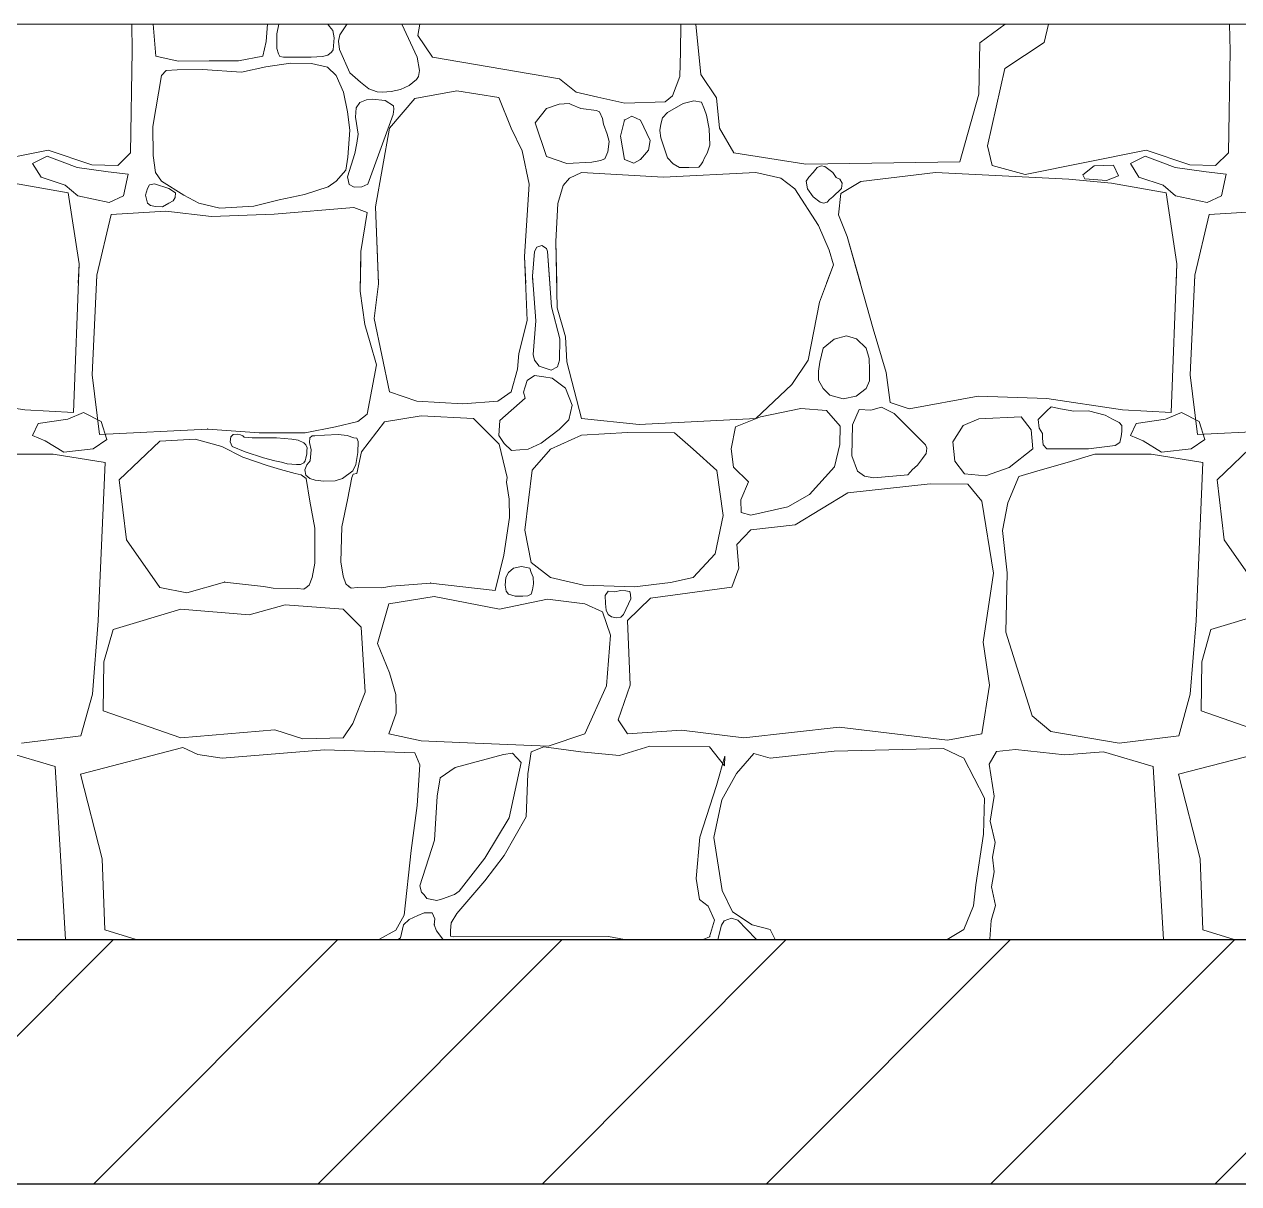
# Model space of a CAD drawing. Header units: feet. Extents: x -10410 to 374725, y -46422 to 88923.
# Drawn here: x 359954 to 360949, y -1250 to -300 of the extents above; entities that cross this region are included whole.
import ezdxf

# ---------------------------------------------------------------- set-up
doc = ezdxf.new("R2010")
doc.units = ezdxf.units.FT
doc.header["$MEASUREMENT"] = 0
for name, color, linetype, lineweight, true_color in [('2D - Общий_Ном._пера__118', 7, 'Continuous', 5, 0x573938), ('Конструктив - Стены Несущие_Ном._пера__161', 7, 'Continuous', 15, 0x6a6a6a), ('Местность - Рельеф_Ном._пера__93', 7, 'Continuous', 25, 0xa2a233)]:
    doc.layers.add(name, color=color, linetype=linetype, lineweight=lineweight, true_color=true_color)
doc.layers.add('Конструктив - Перекрытия_Ном._пера__1', color=7, linetype='Continuous', lineweight=20)

# ---------------------------------------------------------------- blocks, each defined once
blk = doc.blocks.new('*X208')
at = {"layer": 'Конструктив - Стены Несущие_Ном._пера__161', "linetype": 'Continuous'}
for p, q in [((360042.37, -321.73), (360041.92, -300)), ((360059.38, -300), (360061.66, -326.23)), ((360152.23, -314.17), (360153.27, -300)), ((360160.96, -307.78), (360160.82, -319.93)), ((360162.41, -300), (360160.96, -307.78)), ((360204.13, -301.87), (360202.79, -300)), ((360206.87, -305.04), (360204.13, -301.87)), ((360207.78, -311.03), (360206.87, -305.04)), ((360212.58, -308.52), (360211.38, -313.95)), ((360217.91, -300.43), (360212.58, -308.52)), ((360219.1, -300), (360217.91, -300.43)), ((360275.99, -327.06), (360263.22, -300)), ((360278.21, -300), (360276.36, -309.1)), ((360491.77, -322.6), (360491.99, -300)), ((360504.23, -300), (360508.44, -341.05)), ((360737.29, -315.3), (360758, -300)), ((360793.53, -300), (360789.8, -314.8)), ((360942.37, -321.73), (360941.92, -300)), ((360149.4, -326.23), (360152.23, -314.17)), ((360207, -320.84), (360207.78, -311.03)), ((360211.38, -313.95), (360212.34, -320.62)), ((360276.36, -309.1), (360288.5, -326.94)), ((360736.3, -357.15), (360737.29, -315.3)), ((360789.8, -314.8), (360757.6, -336.35)), ((360040.88, -405.2), (360042.37, -321.73)), ((360061.66, -326.23), (360079.9, -330.32)), ((360129.49, -329.9), (360149.4, -326.23)), ((360160.82, -319.93), (360162.34, -324.14)), ((360162.34, -324.14), (360163.34, -326.52)), ((360163.34, -326.52), (360166.28, -327.06)), ((360166.28, -327.06), (360188.91, -327.06)), ((360188.91, -327.06), (360198.23, -326.26)), ((360198.23, -326.26), (360202.57, -325.18)), ((360202.57, -325.18), (360205.78, -322.83)), ((360205.78, -322.83), (360207, -320.84)), ((360212.34, -320.62), (360220.63, -339.82)), ((360277.75, -337.96), (360275.99, -327.06)), ((360288.5, -326.94), (360392.51, -344.64)), ((360491.3, -342.75), (360491.77, -322.6)), ((360940.88, -405.2), (360942.37, -321.73)), ((360070.15, -337.76), (360066.38, -341.95)), ((360079.17, -337.44), (360070.15, -337.76)), ((360100.03, -337.13), (360079.17, -337.44)), ((360079.9, -330.32), (360105.38, -330)), ((360131.79, -339.12), (360100.03, -337.13)), ((360105.38, -330), (360129.49, -329.9)), ((360151.81, -334.72), (360131.79, -339.12)), ((360172.15, -331.89), (360151.81, -334.72)), ((360189.24, -332.2), (360172.15, -331.89)), ((360202.45, -335.14), (360189.24, -332.2)), ((360209.58, -341.95), (360202.45, -335.14)), ((360277.11, -342.65), (360277.75, -337.96)), ((360757.6, -336.35), (360743.48, -399.51)), ((360066.38, -341.95), (360059.15, -383.78)), ((360215.45, -355.58), (360209.58, -341.95)), ((360220.63, -339.82), (360229.45, -347.44)), ((360229.45, -347.44), (360236.38, -352.84)), ((360269.37, -350.17), (360275.37, -345.26)), ((360275.37, -345.26), (360277.11, -342.65)), ((360392.51, -344.64), (360406.26, -355.56)), ((360485.27, -358.48), (360491.3, -342.75)), ((360508.44, -341.05), (360521.32, -360.13)), ((360218.8, -371.62), (360215.45, -355.58)), ((360236.38, -352.84), (360243.19, -355.36)), ((360243.19, -355.36), (360247.38, -355.67)), ((360247.38, -355.67), (360254.63, -355.11)), ((360254.63, -355.11), (360262.23, -353.3)), ((360262.23, -353.3), (360269.37, -350.17)), ((360308.56, -354.43), (360273.88, -360.87)), ((360342.74, -359.88), (360308.56, -354.43)), ((360406.26, -355.56), (360424.06, -359.7)), ((360720.7, -412.63), (360736.3, -357.15)), ((360225.92, -368.32), (360225.24, -375.98)), ((360229, -364), (360225.92, -368.32)), ((360234.31, -361.86), (360229, -364)), ((360239.05, -361.23), (360234.31, -361.86)), ((360249.63, -362.38), (360239.05, -361.23)), ((360256.4, -366.86), (360249.63, -362.38)), ((360273.88, -360.87), (360253.33, -385.14)), ((360256.66, -369.67), (360256.4, -366.86)), ((360352.89, -385.14), (360342.74, -359.88)), ((360392.45, -365.42), (360381.87, -369.04)), ((360400.45, -364.83), (360392.45, -365.42)), ((360402.17, -365.61), (360400.45, -364.83)), ((360410.11, -369.04), (360402.17, -365.61)), ((360424.06, -359.7), (360446.09, -364.69)), ((360446.09, -364.69), (360479.21, -363.59)), ((360479.21, -363.59), (360485.27, -358.48)), ((360493.94, -364.8), (360481.19, -372.26)), ((360502.65, -362.83), (360493.94, -364.8)), ((360508.88, -363.7), (360502.65, -362.83)), ((360511.41, -369.78), (360508.88, -363.7)), ((360521.32, -360.13), (360523.79, -385.14)), ((360220.69, -386.82), (360218.8, -371.62)), ((360225.24, -375.98), (360227.53, -390)), ((360235.49, -430.96), (360256.26, -373.92)), ((360256.26, -373.92), (360256.66, -369.67)), ((360381.87, -369.04), (360372.71, -380.68)), ((360423.04, -370.54), (360410.11, -369.04)), ((360425.46, -371.77), (360423.04, -370.54)), ((360427.83, -377.24), (360425.46, -371.77)), ((360428.68, -381.92), (360427.83, -377.24)), ((360451.86, -375.21), (360445.77, -378.45)), ((360458.9, -378.45), (360451.86, -375.21)), ((360477.14, -376.53), (360475.56, -381.89)), ((360481.19, -372.26), (360477.14, -376.53)), ((360513.19, -374.42), (360511.41, -369.78)), ((360515.29, -385.72), (360513.19, -374.42)), ((360059.15, -383.78), (360059.46, -407.58)), ((360219.11, -408.94), (360220.69, -386.82)), ((360253.33, -385.14), (360241.69, -449.54)), ((360362.06, -403.72), (360352.89, -385.14)), ((360372.71, -380.68), (360381.87, -408.42)), ((360431.8, -390.03), (360428.68, -381.92)), ((360445.77, -378.45), (360442.55, -391.58)), ((360466.83, -395.3), (360458.9, -378.45)), ((360475.56, -381.89), (360474.79, -387.15)), ((360474.79, -387.15), (360475.74, -393.07)), ((360515.87, -399.03), (360515.29, -385.72)), ((360523.79, -385.14), (360535.43, -405.45)), ((360226.39, -397.45), (360224.82, -406)), ((360227.53, -390), (360226.39, -397.45)), ((360433.39, -396.04), (360431.8, -390.03)), ((360432.09, -404.44), (360433.39, -396.04)), ((360442.55, -391.58), (360445.77, -410.65)), ((360465.59, -403.22), (360466.83, -395.3)), ((360475.74, -393.07), (360481.19, -409.41)), ((359874.44, -423.04), (359973.51, -403.22)), ((359972.61, -407.96), (359960.54, -414.14)), ((359997.34, -417.38), (359972.61, -407.96)), ((359973.51, -403.22), (360009.18, -415.11)), ((360030.48, -415.61), (360040.88, -405.2)), ((360059.46, -407.58), (360061.45, -421.52)), ((360224.82, -406), (360218.69, -424.85)), ((360367.75, -430.96), (360362.06, -403.72)), ((360430.66, -408.42), (360432.09, -404.44)), ((360458.9, -410.65), (360465.59, -403.22)), ((360511.41, -409.41), (360513.62, -405.58)), ((360513.62, -405.58), (360515.87, -399.03)), ((360535.43, -405.45), (360594.63, -414.61)), ((360743.48, -399.51), (360747.2, -415.61)), ((360774.44, -423.04), (360873.51, -403.22)), ((360872.61, -407.96), (360860.54, -414.14)), ((360897.34, -417.38), (360872.61, -407.96)), ((360873.51, -403.22), (360909.18, -415.11)), ((360930.48, -415.61), (360940.88, -405.2)), ((359960.54, -414.14), (359967.6, -425.33)), ((360022.65, -420.91), (359997.34, -417.38)), ((360009.18, -415.11), (360030.48, -415.61)), ((360217.54, -419.42), (360219.11, -408.94)), ((360381.87, -408.42), (360398.71, -414.12)), ((360398.71, -414.12), (360419.02, -412.88)), ((360419.02, -412.88), (360426.15, -411.62)), ((360426.15, -411.62), (360429.65, -410.28)), ((360429.65, -410.28), (360430.66, -408.42)), ((360445.77, -410.65), (360453.62, -413.92)), ((360453.62, -413.92), (360458.9, -410.65)), ((360481.19, -409.41), (360485.8, -414.39)), ((360485.8, -414.39), (360491.07, -417.22)), ((360491.07, -417.22), (360498.49, -417.31)), ((360498.49, -417.31), (360506.72, -417.12)), ((360506.72, -417.12), (360508.4, -415.11)), ((360508.4, -415.11), (360510.17, -412.72)), ((360510.17, -412.72), (360511.41, -409.41)), ((360594.63, -414.61), (360720.7, -412.63)), ((360603.9, -417.31), (360600.57, -421.55)), ((360607.05, -415.96), (360603.9, -417.31)), ((360610.23, -416.6), (360607.05, -415.96)), ((360616.67, -421.55), (360610.23, -416.6)), ((360747.2, -415.61), (360774.44, -423.04)), ((360821.68, -423.26), (360830.81, -415.91)), ((360830.81, -415.91), (360846.7, -415.32)), ((360846.7, -415.32), (360850.83, -424.15)), ((360860.54, -414.14), (360867.6, -425.33)), ((360922.65, -420.91), (360897.34, -417.38)), ((360909.18, -415.11), (360930.48, -415.61)), ((359967.6, -425.33), (359987.33, -431.8)), ((360039.14, -422.68), (360022.65, -420.91)), ((360035.31, -440.63), (360039.14, -422.68)), ((360061.45, -421.52), (360066.38, -428.44)), ((360209.58, -428.44), (360217.54, -419.42)), ((360218.69, -424.85), (360220.08, -431.22)), ((360400.7, -426.01), (360395.49, -431.95)), ((360410.6, -421.55), (360400.7, -426.01)), ((360477.97, -425.26), (360410.6, -421.55)), ((360553.41, -421.55), (360477.97, -425.26)), ((360574.07, -426.01), (360553.41, -421.55)), ((360585.46, -434.92), (360574.07, -426.01)), ((360596.97, -425.22), (360594.88, -428.48)), ((360600.57, -421.55), (360596.97, -425.22)), ((360619.43, -425.46), (360616.67, -421.55)), ((360622.37, -427), (360619.43, -425.46)), ((360624.27, -430.18), (360622.37, -427)), ((360700.88, -421.55), (360639.71, -428.73)), ((360810.11, -427), (360700.88, -421.55)), ((360845.03, -430.22), (360810.11, -427)), ((360823.15, -426.5), (360821.68, -423.26)), ((360841.11, -427.97), (360823.15, -426.5)), ((360850.83, -424.15), (360841.11, -427.97)), ((360867.6, -425.33), (360887.33, -431.8)), ((360939.14, -422.68), (360922.65, -420.91)), ((360935.31, -440.63), (360939.14, -422.68)), ((359989.81, -438.1), (359945.03, -430.22)), ((359987.33, -431.8), (359997.63, -440.63)), ((360054.87, -434.55), (360053.23, -440.07)), ((360056.56, -431.52), (360054.87, -434.55)), ((360060.63, -430.85), (360056.56, -431.52)), ((360072.28, -434.55), (360060.63, -430.85)), ((360066.38, -428.44), (360084.72, -439.97)), ((360077.92, -438.19), (360072.28, -434.55)), ((360183.47, -439.44), (360202.97, -433.15)), ((360202.97, -433.15), (360209.58, -428.44)), ((360220.08, -431.22), (360224.35, -433.51)), ((360224.35, -433.51), (360230.5, -433.2)), ((360230.5, -433.2), (360235.49, -430.96)), ((360364.04, -490.16), (360367.75, -430.96)), ((360395.49, -431.95), (360391.28, -446.81)), ((360605.03, -464.89), (360585.46, -434.92)), ((360594.88, -428.48), (360595.99, -434.72)), ((360595.99, -434.72), (360600.57, -441.36)), ((360616.67, -441.36), (360623.73, -434.48)), ((360639.71, -428.73), (360623.11, -438.64)), ((360623.73, -434.48), (360624.27, -430.18)), ((360889.81, -438.1), (360845.03, -430.22)), ((360887.33, -431.8), (360897.63, -440.63)), ((359998.77, -496.36), (359989.81, -438.1)), ((359997.63, -440.63), (360023.54, -445.93)), ((360023.54, -445.93), (360035.31, -440.63)), ((360053.23, -440.07), (360054.87, -446.68)), ((360054.87, -446.68), (360057.29, -448.44)), ((360067.24, -449.66), (360072.28, -446.68)), ((360072.28, -446.68), (360075.98, -444.56)), ((360075.98, -444.56), (360077.62, -441.83)), ((360077.62, -441.83), (360077.92, -438.19)), ((360084.72, -439.97), (360096.99, -446.68)), ((360096.99, -446.68), (360114.08, -450.66)), ((360141.96, -449.09), (360162.93, -443.95)), ((360162.93, -443.95), (360183.47, -439.44)), ((360391.28, -446.81), (360389.55, -478.02)), ((360600.57, -441.36), (360606.15, -445.77)), ((360606.15, -445.77), (360609, -446.61)), ((360609, -446.61), (360611.94, -445.73)), ((360611.94, -445.73), (360613.98, -443.62)), ((360613.98, -443.62), (360616.67, -441.36)), ((360623.11, -438.64), (360621.38, -456.22)), ((360898.77, -496.36), (360889.81, -438.1)), ((360897.63, -440.63), (360923.54, -445.93)), ((360923.54, -445.93), (360935.31, -440.63)), ((360025.08, -455.95), (360013.43, -505.69)), ((360069.88, -453.21), (360025.08, -455.95)), ((360057.29, -448.44), (360061.3, -449.35)), ((360061.3, -449.35), (360067.24, -449.66)), ((360107.23, -457.38), (360069.88, -453.21)), ((360158.75, -455.71), (360107.23, -457.38)), ((360114.08, -450.66), (360141.96, -449.09)), ((360223.95, -450.04), (360158.75, -455.71)), ((360234.87, -454.13), (360223.95, -450.04)), ((360229.79, -486.22), (360234.87, -454.13)), ((360241.69, -449.54), (360244.16, -512.7)), ((360621.38, -456.22), (360628.41, -473.8)), ((360925.08, -455.95), (360913.43, -505.69)), ((360969.88, -453.21), (360925.08, -455.95)), ((360613.7, -485.2), (360605.03, -464.89)), ((360628.41, -473.8), (360649.86, -549.6)), ((360229.29, -518.74), (360229.79, -486.22)), ((360372.24, -486.22), (360370.39, -506.36)), ((360374.1, -482.7), (360372.24, -486.22)), ((360378.04, -481.27), (360374.1, -482.7)), ((360381.82, -483.79), (360378.04, -481.27)), ((360382.86, -486.22), (360381.82, -483.79)), ((360386.04, -531.62), (360382.86, -486.22)), ((360389.55, -478.02), (360390.79, -532.26)), ((360617.17, -497.09), (360613.7, -485.2)), ((359994.08, -617.96), (359998.77, -496.36)), ((360366.02, -542.66), (360364.04, -490.16)), ((360605.77, -527.56), (360617.17, -497.09)), ((360894.08, -617.96), (360898.77, -496.36)), ((360013.43, -505.69), (360009.54, -587.1)), ((360370.39, -506.36), (360373.13, -542.87)), ((360913.43, -505.69), (360909.54, -587.1)), ((360244.16, -512.7), (360240.7, -541.18)), ((360233.12, -545.92), (360229.29, -518.74)), ((360596.36, -575.11), (360605.77, -527.56)), ((360392.84, -557.67), (360386.04, -531.62)), ((360390.79, -532.26), (360397.48, -556.04)), ((360237.29, -561.09), (360233.12, -545.92)), ((360240.7, -541.18), (360253.33, -601.12)), ((360359.33, -569.66), (360366.02, -542.66)), ((360373.13, -542.87), (360370.96, -570.47)), ((360397.48, -556.04), (360398.71, -576.6)), ((360627.86, -555.18), (360617.64, -558.1)), ((360636.11, -557.67), (360627.86, -555.18)), ((360649.86, -549.6), (360660.26, -585.27)), ((360242.63, -579.1), (360237.29, -561.09)), ((360392.67, -575.11), (360392.84, -557.67)), ((360608.87, -565.26), (360606.08, -576.96)), ((360617.64, -558.1), (360608.87, -565.26)), ((360644.09, -565.26), (360636.11, -557.67)), ((360646.41, -573.86), (360644.09, -565.26)), ((360358.09, -582.54), (360359.33, -569.66)), ((360370.96, -570.47), (360372.24, -575.11)), ((360372.24, -575.11), (360375.93, -580.25)), ((360390.96, -580.7), (360392.67, -575.11)), ((360398.71, -576.6), (360410.6, -622.91)), ((360582.99, -595.17), (360596.36, -575.11)), ((360606.08, -576.96), (360604.9, -584.2)), ((360646.67, -583.24), (360646.41, -573.86)), ((360009.54, -587.1), (360015.51, -636.12)), ((360234.87, -619.45), (360242.63, -579.1)), ((360352.89, -601.12), (360358.09, -582.54)), ((360375.93, -580.25), (360385.87, -583.33)), ((360385.87, -583.33), (360390.96, -580.7)), ((360604.9, -584.2), (360604.81, -591.67)), ((360646.71, -592.24), (360646.67, -583.24)), ((360660.26, -585.27), (360663.73, -609.79)), ((360909.54, -587.1), (360915.51, -636.12)), ((360364.36, -597.18), (360362.98, -601.4)), ((360366.19, -591.77), (360364.36, -597.18)), ((360372.24, -587.83), (360366.19, -591.77)), ((360379.64, -588.73), (360372.24, -587.83)), ((360386.64, -589.85), (360379.64, -588.73)), ((360397.65, -598.15), (360386.64, -589.85)), ((360553.41, -622.91), (360582.99, -595.17)), ((360604.81, -591.67), (360608.87, -598.39)), ((360644.09, -598.39), (360646.71, -592.24)), ((359892.03, -606.57), (359954.2, -615.98)), ((360253.33, -601.12), (360275.62, -608.79)), ((360342, -608.79), (360352.89, -601.12)), ((360364.36, -606.35), (360343.61, -624.77)), ((360362.98, -601.4), (360364.36, -606.35)), ((360403.05, -612.14), (360397.65, -598.15)), ((360608.87, -598.39), (360614.11, -604.02)), ((360614.11, -604.02), (360625.24, -606.77)), ((360625.24, -606.77), (360635.89, -604.72)), ((360635.89, -604.72), (360644.09, -598.39)), ((360679.33, -614.99), (360735.81, -604.58)), ((360735.81, -604.58), (360792.03, -606.57)), ((360792.03, -606.57), (360854.2, -615.98)), ((359954.2, -615.98), (359994.08, -617.96)), ((360275.62, -608.79), (360313.26, -611.02)), ((360313.26, -611.02), (360342, -608.79)), ((360400.2, -624.22), (360403.05, -612.14)), ((360590.42, -614.74), (360557.48, -621.67)), ((360611.47, -616.47), (360590.42, -614.74)), ((360622.62, -629.35), (360611.47, -616.47)), ((360638.24, -615.72), (360632.66, -628.11)), ((360647.93, -616.07), (360638.24, -615.72)), ((360656.58, -613.84), (360647.93, -616.07)), ((360666.95, -618.95), (360656.58, -613.84)), ((360663.73, -609.79), (360679.33, -614.99)), ((360792.03, -616.72), (360785.1, -623.87)), ((360795.57, -613.35), (360792.03, -616.72)), ((360803.4, -615.17), (360795.57, -613.35)), ((360814.09, -616.93), (360803.4, -615.17)), ((360826.21, -616.72), (360814.09, -616.93)), ((360839.93, -620.35), (360826.21, -616.72)), ((360854.2, -615.98), (360894.08, -617.96)), ((359965.26, -627.23), (359989.45, -623.62)), ((359989.45, -623.62), (360002.45, -618.2)), ((360002.45, -618.2), (360016.89, -625.42)), ((360016.89, -625.42), (360021.59, -640.23)), ((360209.11, -629.79), (360227.29, -625.46)), ((360227.29, -625.46), (360234.87, -619.45)), ((360230.2, -650.34), (360249.12, -625.64)), ((360249.12, -625.64), (360279.09, -620.93)), ((360279.09, -620.93), (360322.18, -622.91)), ((360322.18, -622.91), (360343.16, -643.95)), ((360343.61, -624.77), (360343, -636.97)), ((360392.23, -632.02), (360400.2, -624.22)), ((360410.6, -622.91), (360457.91, -627.87)), ((360457.91, -627.87), (360553.41, -622.91)), ((360557.48, -621.67), (360536.92, -629.85)), ((360692.71, -644.71), (360666.95, -618.95)), ((360736.3, -623.16), (360723.42, -628.61)), ((360770.98, -621.67), (360736.3, -623.16)), ((360779.15, -632.32), (360770.98, -621.67)), ((360785.1, -623.87), (360785.71, -630.98)), ((360845.82, -623.6), (360839.93, -620.35)), ((360851.39, -626.35), (360845.82, -623.6)), ((360853.48, -628.67), (360851.39, -626.35)), ((360865.26, -627.23), (360889.45, -623.62)), ((360889.45, -623.62), (360902.45, -618.2)), ((360902.45, -618.2), (360916.89, -625.42)), ((360916.89, -625.42), (360921.59, -640.23)), ((359960.56, -636.98), (359965.26, -627.23)), ((359971.04, -641.31), (359960.56, -636.98)), ((360015.51, -636.12), (360104.23, -631.63)), ((360104.23, -631.63), (360146.38, -634.79)), ((360124.98, -636.14), (360123.24, -638.16)), ((360128.59, -635.8), (360124.98, -636.14)), ((360131.17, -636.31), (360128.59, -635.8)), ((360133.12, -637.22), (360131.17, -636.31)), ((360146.38, -634.79), (360184.1, -634.79)), ((360184.1, -634.79), (360209.11, -629.79)), ((360189.83, -637.07), (360187.99, -638.86)), ((360192.06, -637.28), (360189.83, -637.07)), ((360200.03, -636.73), (360192.06, -637.28)), ((360211.19, -636.2), (360200.03, -636.73)), ((360218.5, -636.91), (360211.19, -636.2)), ((360223.97, -638.86), (360218.5, -636.91)), ((360343, -636.97), (360347.31, -643.57)), ((360377.56, -643.29), (360392.23, -632.02)), ((360410.6, -636.53), (360385.34, -648.18)), ((360448.25, -634.55), (360410.6, -636.53)), ((360486.89, -634.8), (360448.25, -634.55)), ((360502.24, -648.18), (360486.89, -634.8)), ((360536.92, -629.85), (360533.19, -647.78)), ((360622.37, -644.21), (360622.62, -629.35)), ((360632.66, -628.11), (360632.28, -653.62)), ((360723.42, -628.61), (360715.11, -642.01)), ((360780.52, -647.91), (360779.15, -632.32)), ((360785.71, -630.98), (360788.58, -635.17)), ((360788.58, -635.17), (360788.46, -639.52)), ((360853.04, -637.76), (360853.54, -633.79)), ((360853.54, -633.79), (360853.48, -628.67)), ((360860.56, -636.98), (360865.26, -627.23)), ((360871.04, -641.31), (360860.56, -636.98)), ((360915.51, -636.12), (361004.23, -631.63)), ((359986.2, -650.7), (359971.04, -641.31)), ((360021.59, -640.23), (360010.39, -647.81)), ((360064.91, -641.6), (360031.63, -673.3)), ((360094.07, -640), (360064.91, -641.6)), ((360115.86, -645.89), (360094.07, -640)), ((360133, -654.71), (360115.86, -645.89)), ((360123.24, -638.16), (360122.59, -642.1)), ((360122.59, -642.1), (360124.28, -645.89)), ((360124.28, -645.89), (360135.04, -650.38)), ((360134.18, -638.39), (360133.12, -637.22)), ((360140.64, -638.93), (360134.18, -638.39)), ((360160.53, -638.86), (360140.64, -638.93)), ((360173.3, -640.03), (360160.53, -638.86)), ((360178.35, -640.85), (360173.3, -640.03)), ((360182.91, -643.02), (360178.35, -640.85)), ((360184.75, -644.69), (360182.91, -643.02)), ((360185.87, -646.91), (360184.75, -644.69)), ((360185.61, -649.45), (360185.87, -646.91)), ((360187.99, -638.86), (360187.75, -642.62)), ((360187.75, -642.62), (360188.91, -648.69)), ((360226.39, -639.17), (360223.97, -638.86)), ((360227.6, -641.85), (360226.39, -639.17)), ((360227.2, -650.85), (360227.6, -641.85)), ((360343.16, -643.95), (360349.57, -671.33)), ((360347.31, -643.57), (360353.27, -649.25)), ((360367.01, -648.18), (360377.56, -643.29)), ((360618.06, -662.62), (360622.37, -644.21)), ((360693.68, -647.32), (360692.71, -644.71)), ((360715.11, -642.01), (360716.73, -658.08)), ((360788.46, -639.52), (360789.02, -644.59)), ((360789.02, -644.59), (360792.03, -647.93)), ((360826.21, -647.93), (360847.97, -645.25)), ((360847.97, -645.25), (360851.88, -642.61)), ((360851.88, -642.61), (360853.04, -637.76)), ((360886.2, -650.7), (360871.04, -641.31)), ((360921.59, -640.23), (360910.39, -647.81)), ((360964.91, -641.6), (360931.63, -673.3)), ((359954.44, -652.14), (359931.41, -652.14)), ((359977.48, -652.14), (359954.44, -652.14)), ((360020.07, -659.17), (359977.48, -652.14)), ((360010.39, -647.81), (359986.2, -650.7)), ((360153, -661.54), (360133, -654.71)), ((360135.04, -650.38), (360150.07, -655.23)), ((360150.07, -655.23), (360159.14, -657.67)), ((360184.18, -657.71), (360184.69, -655.44)), ((360184.69, -655.44), (360185.36, -652.07)), ((360185.36, -652.07), (360185.61, -649.45)), ((360188.91, -648.69), (360188.28, -657.66)), ((360225.63, -660.79), (360227.2, -650.85)), ((360226.43, -668.2), (360230.2, -650.34)), ((360353.27, -649.25), (360367.01, -648.18)), ((360385.34, -648.18), (360370.23, -665.27)), ((360521.56, -665.51), (360502.24, -648.18)), ((360533.19, -647.78), (360535.19, -662.79)), ((360632.28, -653.62), (360636.8, -666.13)), ((360686.04, -661.29), (360690.18, -655.74)), ((360690.18, -655.74), (360693.07, -651.55)), ((360693.07, -651.55), (360693.68, -647.32)), ((360761.32, -663.28), (360780.52, -647.91)), ((360792.03, -647.93), (360826.21, -647.93)), ((360831.41, -652.14), (360808.62, -659.07)), ((360854.44, -652.14), (360831.41, -652.14)), ((360877.48, -652.14), (360854.44, -652.14)), ((360920.07, -659.17), (360877.48, -652.14)), ((360910.39, -647.81), (360886.2, -650.7)), ((360014.39, -788.81), (360020.07, -659.17)), ((360163.98, -664.9), (360153, -661.54)), ((360159.14, -657.67), (360164.84, -658.65)), ((360175.86, -668.05), (360163.98, -664.9)), ((360164.84, -658.65), (360169.42, -660.16)), ((360169.42, -660.16), (360176.91, -660.83)), ((360176.91, -660.83), (360180.34, -660.56)), ((360180.34, -660.56), (360182.91, -659.29)), ((360182.91, -659.29), (360184.18, -657.71)), ((360185.38, -661.08), (360183.81, -665.05)), ((360183.81, -665.05), (360184.62, -669.31)), ((360188.28, -657.66), (360185.38, -661.08)), ((360214.79, -672.28), (360223.18, -665.76)), ((360223.18, -665.76), (360225.63, -660.79)), ((360370.23, -665.27), (360364.29, -714.55)), ((360526.76, -702.42), (360521.56, -665.51)), ((360535.19, -662.79), (360547.57, -674.92)), ((360597.6, -685.33), (360618.06, -662.62)), ((360636.8, -666.13), (360642.52, -670.32)), ((360678.14, -669.05), (360681.91, -664.84)), ((360681.81, -665.02), (360686.04, -661.29)), ((360716.73, -658.08), (360724.66, -668.24)), ((360741.75, -669.97), (360761.32, -663.28)), ((360784.6, -666.01), (360769.22, -670.63)), ((360808.62, -659.07), (360784.6, -666.01)), ((360914.39, -788.81), (360920.07, -659.17)), ((360031.63, -673.3), (360037.52, -722.36)), ((360180.93, -669.04), (360175.86, -668.05)), ((360184.91, -672.28), (360180.93, -669.04)), ((360184.62, -669.31), (360187.99, -672.28)), ((360187.99, -690.7), (360184.91, -672.28)), ((360187.99, -672.28), (360192.43, -673.57)), ((360192.43, -673.57), (360199.45, -674.28)), ((360199.45, -674.28), (360208.69, -674.15)), ((360208.69, -674.15), (360214.79, -672.28)), ((360218.78, -689.66), (360222.36, -671.33)), ((360222.36, -671.33), (360223.44, -668.49)), ((360223.44, -668.49), (360226.43, -668.2)), ((360349.57, -671.33), (360349.06, -675.1)), ((360349.06, -675.1), (360351.47, -689.21)), ((360547.57, -674.92), (360541.38, -689.54)), ((360696.42, -676.41), (360629.06, -683.84)), ((360642.52, -670.32), (360650.36, -671.71)), ((360650.36, -671.71), (360678.14, -669.05)), ((360727.38, -676.91), (360696.42, -676.41)), ((360724.66, -668.24), (360741.75, -669.97)), ((360738.78, -690.7), (360727.38, -676.91)), ((360769.22, -670.63), (360760.15, -692.15)), ((360931.63, -673.3), (360937.52, -722.36)), ((360579.77, -695.48), (360597.6, -685.33)), ((360629.06, -683.84), (360585.71, -710.1)), ((360191.98, -712.8), (360187.99, -690.7)), ((360214.18, -711.64), (360218.78, -689.66)), ((360351.47, -689.21), (360351.65, -704.04)), ((360541.38, -689.54), (360541.62, -699.94)), ((360549.55, -702.17), (360579.77, -695.48)), ((360748.44, -749.72), (360738.78, -690.7)), ((360760.15, -692.15), (360755.62, -714.74)), ((360351.65, -704.04), (360347.07, -734.95)), ((360520.08, -733.87), (360526.76, -702.42)), ((360541.62, -699.94), (360549.55, -702.17)), ((360191.98, -741.65), (360191.98, -712.8)), ((360213.4, -740.49), (360214.18, -711.64)), ((360364.29, -714.55), (360369.49, -741.06)), ((360549.55, -714.31), (360537.91, -726.19)), ((360585.71, -710.1), (360549.55, -714.31)), ((360755.62, -714.74), (360759.53, -749.56)), ((360037.52, -722.36), (360064.91, -761.6)), ((360537.91, -726.19), (360539.64, -745.51)), ((360937.52, -722.36), (360964.91, -761.6)), ((360347.07, -734.95), (360339.88, -763.9)), ((360502.24, -753.19), (360520.08, -733.87)), ((360189.9, -753.31), (360191.98, -741.65)), ((360215.16, -752.2), (360213.4, -740.49)), ((360354.83, -745.63), (360350.91, -749.23)), ((360361.49, -744.15), (360354.83, -745.63)), ((360368.15, -745.69), (360361.49, -744.15)), ((360369.49, -749.23), (360368.15, -745.69)), ((360369.49, -741.06), (360385.34, -753.19)), ((360539.64, -745.51), (360533.95, -761.12)), ((360187.45, -759.61), (360189.9, -753.31)), ((360217.43, -758.55), (360215.16, -752.2)), ((360348.59, -753.35), (360348.14, -759.68)), ((360350.91, -749.23), (360348.59, -753.35)), ((360371.01, -753.06), (360369.49, -749.23)), ((360371.24, -758.36), (360371.01, -753.06)), ((360385.34, -753.19), (360412.34, -759.63)), ((360483.67, -757.4), (360502.24, -753.19)), ((360739.77, -806.19), (360748.44, -749.72)), ((360759.53, -749.56), (360758.59, -798.02)), ((360064.91, -761.6), (360087.13, -765.82)), ((360087.13, -765.82), (360118.01, -757)), ((360118.01, -757), (360149.95, -760.54)), ((360149.95, -760.54), (360157.93, -761.99)), ((360157.93, -761.99), (360177.79, -762.34)), ((360177.79, -762.34), (360182.91, -762.92)), ((360182.91, -762.92), (360184.91, -761.6)), ((360184.91, -761.6), (360187.45, -759.61)), ((360219.92, -760.62), (360217.43, -758.55)), ((360221.88, -762), (360219.92, -760.62)), ((360227.02, -761.55), (360221.88, -762)), ((360246.88, -761.75), (360227.02, -761.55)), ((360254.9, -760.51), (360246.88, -761.75)), ((360286.92, -757.85), (360254.9, -760.51)), ((360339.88, -763.9), (360286.92, -757.85)), ((360348.14, -759.68), (360349.01, -764.6)), ((360349.01, -764.6), (360350.91, -766.81)), ((360369.49, -766.81), (360370.47, -763.48)), ((360370.47, -763.48), (360371.24, -758.36)), ((360412.34, -759.63), (360454.19, -760.87)), ((360432.45, -764.6), (360430.14, -768.05)), ((360437.79, -765.02), (360432.45, -764.6)), ((360442.88, -763.96), (360437.79, -765.02)), ((360446.99, -764.09), (360442.88, -763.96)), ((360448.28, -764.6), (360446.99, -764.09)), ((360450.31, -764.89), (360448.28, -764.6)), ((360450.92, -767.34), (360450.31, -764.89)), ((360454.19, -760.87), (360483.67, -757.4)), ((360533.95, -761.12), (360467.07, -770.28)), ((360167.63, -775.73), (360138.16, -783.9)), ((360215.2, -779.2), (360167.63, -775.73)), ((360243.42, -807.43), (360252.58, -774.74)), ((360252.58, -774.74), (360289.98, -768.8)), ((360289.98, -768.8), (360343.48, -779.2)), ((360343.48, -779.2), (360382.86, -771.02)), ((360350.91, -766.81), (360356.22, -768.63)), ((360356.22, -768.63), (360362.52, -768.69)), ((360362.52, -768.69), (360366.57, -768.3)), ((360366.57, -768.3), (360369.49, -766.81)), ((360382.86, -771.02), (360413.33, -774.74)), ((360413.33, -774.74), (360427.94, -781.43)), ((360430.14, -768.05), (360430.43, -774.67)), ((360430.43, -774.67), (360430.94, -779.95)), ((360445.19, -783.65), (360451.05, -770.75)), ((360467.07, -770.28), (360448.25, -788.61)), ((360451.05, -770.75), (360450.92, -767.34)), ((360082.14, -779.2), (360026.65, -795.8)), ((360138.16, -783.9), (360082.14, -779.2)), ((360230.04, -794.06), (360215.2, -779.2)), ((360427.94, -781.43), (360434.38, -800.5)), ((360430.94, -779.95), (360432.45, -783.65)), ((360432.45, -783.65), (360435.12, -785.55)), ((360435.12, -785.55), (360439.24, -786.41)), ((360439.24, -786.41), (360443, -785.87)), ((360443, -785.87), (360445.19, -783.65)), ((360982.14, -779.2), (360926.65, -795.8)), ((360009.72, -848.96), (360014.39, -788.81)), ((360026.65, -795.8), (360019.13, -822.26)), ((360233.26, -847.31), (360230.04, -794.06)), ((360448.25, -788.61), (360450.48, -841.61)), ((360909.72, -848.96), (360914.39, -788.81)), ((360926.65, -795.8), (360919.13, -822.26)), ((360434.38, -800.5), (360431.16, -842.11)), ((360744.97, -841.61), (360739.77, -806.19)), ((360758.59, -798.02), (360780.14, -866.63)), ((360253.33, -831.46), (360243.42, -807.43)), ((360019.13, -822.26), (360018.64, -862.56)), ((360919.13, -822.26), (360918.64, -862.56)), ((360258.53, -849.04), (360253.33, -831.46)), ((360431.16, -842.11), (360413.33, -881.49)), ((360450.48, -841.61), (360440.57, -869.85)), ((360738.78, -881.49), (360744.97, -841.61)), ((360000.33, -883.06), (360009.72, -848.96)), ((360223.11, -872.82), (360233.26, -847.31)), ((360258.78, -864.4), (360258.53, -849.04)), ((360900.33, -883.06), (360909.72, -848.96)), ((360018.64, -862.56), (360082.14, -884.71)), ((360252.58, -881.49), (360258.78, -864.4)), ((360918.64, -862.56), (360982.14, -884.71)), ((360215.2, -884.71), (360223.11, -872.82)), ((360440.57, -869.85), (360448.25, -881.49)), ((360543.61, -884.71), (360621.87, -875.79)), ((360621.87, -875.79), (360710.54, -886.44)), ((360780.14, -866.63), (360795.5, -879.51)), ((359951.47, -888.92), (360000.33, -883.06)), ((360082.14, -884.71), (360159.21, -878.02)), ((360159.21, -878.02), (360182.24, -885.45)), ((360182.24, -885.45), (360215.2, -884.71)), ((360279.09, -887.19), (360252.58, -881.49)), ((360413.33, -881.49), (360383.36, -891.4)), ((360448.25, -881.49), (360492.58, -878.27)), ((360492.58, -878.27), (360543.61, -884.71)), ((360710.54, -886.44), (360738.78, -881.49)), ((360795.5, -879.51), (360851.47, -888.92)), ((360851.47, -888.92), (360900.33, -883.06)), ((360000, -914.51), (360083.91, -892.63)), ((360083.91, -892.63), (360096.05, -898.33)), ((360116.07, -901.3), (360200.03, -894.62)), ((360200.03, -894.62), (360274.09, -896.85)), ((360323.42, -888.92), (360279.09, -887.19)), ((360383.36, -891.4), (360323.42, -888.92)), ((360379.89, -892.14), (360369.49, -896.1)), ((360410.11, -896.1), (360379.89, -892.14)), ((360466.58, -891.4), (360441.81, -899.07)), ((360515.62, -892.14), (360466.58, -891.4)), ((360527.75, -907.74), (360515.62, -892.14)), ((360617.66, -895.61), (360565.4, -901.3)), ((360707.32, -893.38), (360617.66, -895.61)), ((360723.92, -901.3), (360707.32, -893.38)), ((360750.91, -895.85), (360744.9, -906.34)), ((360766.51, -894.3), (360750.91, -895.85)), ((360806.89, -898.58), (360766.51, -894.3)), ((360900, -914.51), (360983.91, -892.63)), ((359979.15, -908.23), (359938.59, -896.1)), ((360096.05, -898.33), (360116.07, -901.3)), ((360274.09, -896.85), (360278.05, -906.75)), ((360346.7, -898.33), (360307.05, -909.06)), ((360354.13, -897.34), (360346.7, -898.33)), ((360351.41, -950.34), (360361.17, -904.76)), ((360361.17, -904.76), (360354.13, -897.34)), ((360369.49, -896.1), (360366.76, -914.18)), ((360441.81, -899.07), (360410.11, -896.1)), ((360521.32, -923.84), (360528, -899.82)), ((360528, -899.82), (360527.75, -907.74)), ((360552.03, -897.59), (360537.66, -913.94)), ((360565.4, -901.3), (360552.03, -897.59)), ((360741.01, -934), (360723.92, -901.3)), ((360838.59, -896.1), (360806.89, -898.58)), ((360879.15, -908.23), (360838.59, -896.1)), ((359987.71, -1050), (359979.15, -908.23)), ((360017.67, -983.92), (360000, -914.51)), ((360278.05, -906.75), (360275.82, -940.19)), ((360307.05, -909.06), (360294.69, -917.4)), ((360366.76, -914.18), (360365.28, -949.35)), ((360537.66, -913.94), (360525.77, -935.48)), ((360744.9, -906.34), (360748.91, -932.37)), ((360887.71, -1050), (360879.15, -908.23)), ((360917.67, -983.92), (360900, -914.51)), ((360294.69, -917.4), (360292.21, -932.51)), ((360507.69, -965.95), (360521.32, -923.84)), ((360292.21, -932.51), (360290.23, -968.42)), ((360525.77, -935.48), (360519.09, -966.44)), ((360740.26, -963.72), (360741.01, -934)), ((360748.91, -932.37), (360745.63, -952.92)), ((360275.82, -940.19), (360270.87, -976.85)), ((360331.35, -983.29), (360351.41, -950.34)), ((360365.28, -949.35), (360347.2, -981.06)), ((360745.63, -952.92), (360749.64, -970.44)), ((360733.82, -1005.08), (360740.26, -963.72)), ((360290.23, -968.42), (360278.24, -1005.83)), ((360504.72, -999.88), (360507.69, -965.95)), ((360519.09, -966.44), (360526.02, -1009.79)), ((360749.64, -970.44), (360747.68, -982.56)), ((360019.98, -1041.97), (360017.67, -983.92)), ((360270.87, -976.85), (360265.22, -1029.85)), ((360310.29, -1010.28), (360331.35, -983.29)), ((360347.2, -981.06), (360331.35, -1001.86)), ((360747.68, -982.56), (360748.82, -994.43)), ((360919.98, -1041.97), (360917.67, -983.92)), ((360748.82, -994.43), (360746.61, -1006.88)), ((360331.35, -1001.86), (360308.31, -1028.61)), ((360507.45, -1017.22), (360504.72, -999.88)), ((360731.84, -1022.42), (360733.82, -1005.08)), ((360278.24, -1005.83), (360279.53, -1011.15)), ((360279.53, -1011.15), (360281.56, -1013.25)), ((360281.56, -1013.25), (360283.81, -1016.25)), ((360296.67, -1016.47), (360306.44, -1013.09)), ((360306.44, -1013.09), (360310.29, -1010.28)), ((360526.02, -1009.79), (360534.44, -1027.12)), ((360746.61, -1006.88), (360749.97, -1022.1)), ((360283.81, -1016.25), (360286.63, -1016.79)), ((360286.63, -1016.79), (360292.15, -1017.83)), ((360292.15, -1017.83), (360296.67, -1016.47)), ((360514.38, -1022.67), (360507.45, -1017.22)), ((360519.58, -1034.06), (360514.38, -1022.67)), ((360723.92, -1041.74), (360731.84, -1022.42)), ((360749.97, -1022.1), (360746.53, -1034.47)), ((360265.22, -1029.85), (360258.48, -1042.23)), ((360269.34, -1033.39), (360264.67, -1037.77)), ((360276.44, -1030.23), (360269.34, -1033.39)), ((360281.65, -1027.99), (360276.44, -1030.23)), ((360288.25, -1028.11), (360281.65, -1027.99)), ((360290.34, -1033.01), (360288.25, -1028.11)), ((360289.98, -1037.77), (360290.34, -1033.01)), ((360308.31, -1028.61), (360303.85, -1036.14)), ((360515.62, -1047.68), (360519.58, -1034.06)), ((360527.59, -1034.56), (360525.37, -1038.29)), ((360533.63, -1032.42), (360527.59, -1034.56)), ((360538.86, -1034.02), (360533.63, -1032.42)), ((360534.44, -1027.12), (360550.54, -1037.77)), ((360553.41, -1049.36), (360538.86, -1034.02)), ((360746.53, -1034.47), (360745.47, -1049.61)), ((360045.53, -1050), (360019.98, -1041.97)), ((360258.48, -1042.23), (360244.45, -1050)), ((360264.67, -1037.77), (360262.19, -1048.61)), ((360291.69, -1042.7), (360289.98, -1037.77)), ((360296.92, -1049.66), (360291.69, -1042.7)), ((360303.31, -1042.43), (360303.24, -1047.3)), ((360303.85, -1036.14), (360303.31, -1042.43)), ((360525.37, -1038.29), (360522.41, -1050)), ((360550.54, -1037.77), (360565.4, -1041.74)), ((360565.4, -1041.74), (360569.45, -1050)), ((360710.5, -1050), (360723.92, -1041.74)), ((360945.53, -1050), (360919.98, -1041.97)), ((360262.19, -1048.61), (360260.48, -1050)), ((360297, -1050), (360296.92, -1049.66)), ((360303.24, -1047.3), (360305.83, -1047.68)), ((360305.83, -1047.68), (360432.65, -1047.43)), ((360432.65, -1047.43), (360445.94, -1050)), ((360510.43, -1050), (360515.62, -1047.68)), ((360554.28, -1050), (360553.41, -1049.36)), ((360745.47, -1049.61), (360745.45, -1050))]:
    blk.add_line(p, q, dxfattribs=at)
for p in [(360445.77, -378.45), (360458.9, -410.65), (360616.67, -441.36), (360104.23, -631.63), (360118.01, -757), (360184.91, -761.6), (360184.91, -761.6), (360219.92, -760.62), (360219.92, -760.62), (360286.92, -757.85), (360289.98, -1037.77), (360515.62, -1047.68)]:
    blk.add_point(p, dxfattribs=at)
blk = doc.blocks.new('Штриховка_104', base_point=(0, 0))
at = {"layer": 'Конструктив - Стены Несущие_Ном._пера__161', "linetype": 'Continuous'}
blk.add_blockref('*X208', (0, 0), dxfattribs=at)
blk = doc.blocks.new('*X212')
at = {"layer": 'Конструктив - Стены Несущие_Ном._пера__161', "linetype": 'Continuous'}
for p, q in [((360042.37, -321.73), (360041.92, -300)), ((360059.38, -300), (360061.66, -326.23)), ((360152.23, -314.17), (360153.27, -300)), ((360160.96, -307.78), (360160.82, -319.93)), ((360162.41, -300), (360160.96, -307.78)), ((360204.13, -301.87), (360202.79, -300)), ((360206.87, -305.04), (360204.13, -301.87)), ((360207.78, -311.03), (360206.87, -305.04)), ((360212.58, -308.52), (360211.38, -313.95)), ((360217.91, -300.43), (360212.58, -308.52)), ((360219.1, -300), (360217.91, -300.43)), ((360275.99, -327.06), (360263.22, -300)), ((360278.21, -300), (360276.36, -309.1)), ((360491.77, -322.6), (360491.99, -300)), ((360504.23, -300), (360508.44, -341.05)), ((360737.29, -315.3), (360758, -300)), ((360793.53, -300), (360789.8, -314.8)), ((360942.37, -321.73), (360941.92, -300)), ((360149.4, -326.23), (360152.23, -314.17)), ((360207, -320.84), (360207.78, -311.03)), ((360211.38, -313.95), (360212.34, -320.62)), ((360276.36, -309.1), (360288.5, -326.94)), ((360736.3, -357.15), (360737.29, -315.3)), ((360789.8, -314.8), (360757.6, -336.35)), ((360040.88, -405.2), (360042.37, -321.73)), ((360061.66, -326.23), (360079.9, -330.32)), ((360129.49, -329.9), (360149.4, -326.23)), ((360160.82, -319.93), (360162.34, -324.14)), ((360162.34, -324.14), (360163.34, -326.52)), ((360163.34, -326.52), (360166.28, -327.06)), ((360166.28, -327.06), (360188.91, -327.06)), ((360188.91, -327.06), (360198.23, -326.26)), ((360198.23, -326.26), (360202.57, -325.18)), ((360202.57, -325.18), (360205.78, -322.83)), ((360205.78, -322.83), (360207, -320.84)), ((360212.34, -320.62), (360220.63, -339.82)), ((360277.75, -337.96), (360275.99, -327.06)), ((360288.5, -326.94), (360392.51, -344.64)), ((360491.3, -342.75), (360491.77, -322.6)), ((360940.88, -405.2), (360942.37, -321.73)), ((360070.15, -337.76), (360066.38, -341.95)), ((360079.17, -337.44), (360070.15, -337.76)), ((360100.03, -337.13), (360079.17, -337.44)), ((360079.9, -330.32), (360105.38, -330)), ((360131.79, -339.12), (360100.03, -337.13)), ((360105.38, -330), (360129.49, -329.9)), ((360151.81, -334.72), (360131.79, -339.12)), ((360172.15, -331.89), (360151.81, -334.72)), ((360189.24, -332.2), (360172.15, -331.89)), ((360202.45, -335.14), (360189.24, -332.2)), ((360209.58, -341.95), (360202.45, -335.14)), ((360277.11, -342.65), (360277.75, -337.96)), ((360757.6, -336.35), (360743.48, -399.51)), ((360066.38, -341.95), (360059.15, -383.78)), ((360215.45, -355.58), (360209.58, -341.95)), ((360220.63, -339.82), (360229.45, -347.44)), ((360229.45, -347.44), (360236.38, -352.84)), ((360269.37, -350.17), (360275.37, -345.26)), ((360275.37, -345.26), (360277.11, -342.65)), ((360392.51, -344.64), (360406.26, -355.56)), ((360485.27, -358.48), (360491.3, -342.75)), ((360508.44, -341.05), (360521.32, -360.13)), ((360218.8, -371.62), (360215.45, -355.58)), ((360236.38, -352.84), (360243.19, -355.36)), ((360243.19, -355.36), (360247.38, -355.67)), ((360247.38, -355.67), (360254.63, -355.11)), ((360254.63, -355.11), (360262.23, -353.3)), ((360262.23, -353.3), (360269.37, -350.17)), ((360308.56, -354.43), (360273.88, -360.87)), ((360342.74, -359.88), (360308.56, -354.43)), ((360406.26, -355.56), (360424.06, -359.7)), ((360720.7, -412.63), (360736.3, -357.15)), ((360225.92, -368.32), (360225.24, -375.98)), ((360229, -364), (360225.92, -368.32)), ((360234.31, -361.86), (360229, -364)), ((360239.05, -361.23), (360234.31, -361.86)), ((360249.63, -362.38), (360239.05, -361.23)), ((360256.4, -366.86), (360249.63, -362.38)), ((360273.88, -360.87), (360253.33, -385.14)), ((360256.66, -369.67), (360256.4, -366.86)), ((360352.89, -385.14), (360342.74, -359.88)), ((360392.45, -365.42), (360381.87, -369.04)), ((360400.45, -364.83), (360392.45, -365.42)), ((360402.17, -365.61), (360400.45, -364.83)), ((360410.11, -369.04), (360402.17, -365.61)), ((360424.06, -359.7), (360446.09, -364.69)), ((360446.09, -364.69), (360479.21, -363.59)), ((360479.21, -363.59), (360485.27, -358.48)), ((360493.94, -364.8), (360481.19, -372.26)), ((360502.65, -362.83), (360493.94, -364.8)), ((360508.88, -363.7), (360502.65, -362.83)), ((360511.41, -369.78), (360508.88, -363.7)), ((360521.32, -360.13), (360523.79, -385.14)), ((360220.69, -386.82), (360218.8, -371.62)), ((360225.24, -375.98), (360227.53, -390)), ((360235.49, -430.96), (360256.26, -373.92)), ((360256.26, -373.92), (360256.66, -369.67)), ((360381.87, -369.04), (360372.71, -380.68)), ((360423.04, -370.54), (360410.11, -369.04)), ((360425.46, -371.77), (360423.04, -370.54)), ((360427.83, -377.24), (360425.46, -371.77)), ((360428.68, -381.92), (360427.83, -377.24)), ((360451.86, -375.21), (360445.77, -378.45)), ((360458.9, -378.45), (360451.86, -375.21)), ((360477.14, -376.53), (360475.56, -381.89)), ((360481.19, -372.26), (360477.14, -376.53)), ((360513.19, -374.42), (360511.41, -369.78)), ((360515.29, -385.72), (360513.19, -374.42)), ((360059.15, -383.78), (360059.46, -407.58)), ((360219.11, -408.94), (360220.69, -386.82)), ((360253.33, -385.14), (360241.69, -449.54)), ((360362.06, -403.72), (360352.89, -385.14)), ((360372.71, -380.68), (360381.87, -408.42)), ((360431.8, -390.03), (360428.68, -381.92)), ((360445.77, -378.45), (360442.55, -391.58)), ((360466.83, -395.3), (360458.9, -378.45)), ((360475.56, -381.89), (360474.79, -387.15)), ((360474.79, -387.15), (360475.74, -393.07)), ((360515.87, -399.03), (360515.29, -385.72)), ((360523.79, -385.14), (360535.43, -405.45)), ((360226.39, -397.45), (360224.82, -406)), ((360227.53, -390), (360226.39, -397.45)), ((360433.39, -396.04), (360431.8, -390.03)), ((360432.09, -404.44), (360433.39, -396.04)), ((360442.55, -391.58), (360445.77, -410.65)), ((360465.59, -403.22), (360466.83, -395.3)), ((360475.74, -393.07), (360481.19, -409.41)), ((359874.44, -423.04), (359973.51, -403.22)), ((359972.61, -407.96), (359960.54, -414.14)), ((359997.34, -417.38), (359972.61, -407.96)), ((359973.51, -403.22), (360009.18, -415.11)), ((360030.48, -415.61), (360040.88, -405.2)), ((360059.46, -407.58), (360061.45, -421.52)), ((360224.82, -406), (360218.69, -424.85)), ((360367.75, -430.96), (360362.06, -403.72)), ((360430.66, -408.42), (360432.09, -404.44)), ((360458.9, -410.65), (360465.59, -403.22)), ((360511.41, -409.41), (360513.62, -405.58)), ((360513.62, -405.58), (360515.87, -399.03)), ((360535.43, -405.45), (360594.63, -414.61)), ((360743.48, -399.51), (360747.2, -415.61)), ((360774.44, -423.04), (360873.51, -403.22)), ((360872.61, -407.96), (360860.54, -414.14)), ((360897.34, -417.38), (360872.61, -407.96)), ((360873.51, -403.22), (360909.18, -415.11)), ((360930.48, -415.61), (360940.88, -405.2)), ((359960.54, -414.14), (359967.6, -425.33)), ((360022.65, -420.91), (359997.34, -417.38)), ((360009.18, -415.11), (360030.48, -415.61)), ((360217.54, -419.42), (360219.11, -408.94)), ((360381.87, -408.42), (360398.71, -414.12)), ((360398.71, -414.12), (360419.02, -412.88)), ((360419.02, -412.88), (360426.15, -411.62)), ((360426.15, -411.62), (360429.65, -410.28)), ((360429.65, -410.28), (360430.66, -408.42)), ((360445.77, -410.65), (360453.62, -413.92)), ((360453.62, -413.92), (360458.9, -410.65)), ((360481.19, -409.41), (360485.8, -414.39)), ((360485.8, -414.39), (360491.07, -417.22)), ((360491.07, -417.22), (360498.49, -417.31)), ((360498.49, -417.31), (360506.72, -417.12)), ((360506.72, -417.12), (360508.4, -415.11)), ((360508.4, -415.11), (360510.17, -412.72)), ((360510.17, -412.72), (360511.41, -409.41)), ((360594.63, -414.61), (360720.7, -412.63)), ((360603.9, -417.31), (360600.57, -421.55)), ((360607.05, -415.96), (360603.9, -417.31)), ((360610.23, -416.6), (360607.05, -415.96)), ((360616.67, -421.55), (360610.23, -416.6)), ((360747.2, -415.61), (360774.44, -423.04)), ((360821.68, -423.26), (360830.81, -415.91)), ((360830.81, -415.91), (360846.7, -415.32)), ((360846.7, -415.32), (360850.83, -424.15)), ((360860.54, -414.14), (360867.6, -425.33)), ((360922.65, -420.91), (360897.34, -417.38)), ((360909.18, -415.11), (360930.48, -415.61)), ((359967.6, -425.33), (359987.33, -431.8)), ((360039.14, -422.68), (360022.65, -420.91)), ((360035.31, -440.63), (360039.14, -422.68)), ((360061.45, -421.52), (360066.38, -428.44)), ((360209.58, -428.44), (360217.54, -419.42)), ((360218.69, -424.85), (360220.08, -431.22)), ((360400.7, -426.01), (360395.49, -431.95)), ((360410.6, -421.55), (360400.7, -426.01)), ((360477.97, -425.26), (360410.6, -421.55)), ((360553.41, -421.55), (360477.97, -425.26)), ((360574.07, -426.01), (360553.41, -421.55)), ((360585.46, -434.92), (360574.07, -426.01)), ((360596.97, -425.22), (360594.88, -428.48)), ((360600.57, -421.55), (360596.97, -425.22)), ((360619.43, -425.46), (360616.67, -421.55)), ((360622.37, -427), (360619.43, -425.46)), ((360624.27, -430.18), (360622.37, -427)), ((360700.88, -421.55), (360639.71, -428.73)), ((360810.11, -427), (360700.88, -421.55)), ((360845.03, -430.22), (360810.11, -427)), ((360823.15, -426.5), (360821.68, -423.26)), ((360841.11, -427.97), (360823.15, -426.5)), ((360850.83, -424.15), (360841.11, -427.97)), ((360867.6, -425.33), (360887.33, -431.8)), ((360939.14, -422.68), (360922.65, -420.91)), ((360935.31, -440.63), (360939.14, -422.68)), ((359989.81, -438.1), (359945.03, -430.22)), ((359987.33, -431.8), (359997.63, -440.63)), ((360054.87, -434.55), (360053.23, -440.07)), ((360056.56, -431.52), (360054.87, -434.55)), ((360060.63, -430.85), (360056.56, -431.52)), ((360072.28, -434.55), (360060.63, -430.85)), ((360066.38, -428.44), (360084.72, -439.97)), ((360077.92, -438.19), (360072.28, -434.55)), ((360183.47, -439.44), (360202.97, -433.15)), ((360202.97, -433.15), (360209.58, -428.44)), ((360220.08, -431.22), (360224.35, -433.51)), ((360224.35, -433.51), (360230.5, -433.2)), ((360230.5, -433.2), (360235.49, -430.96)), ((360364.04, -490.16), (360367.75, -430.96)), ((360395.49, -431.95), (360391.28, -446.81)), ((360605.03, -464.89), (360585.46, -434.92)), ((360594.88, -428.48), (360595.99, -434.72)), ((360595.99, -434.72), (360600.57, -441.36)), ((360616.67, -441.36), (360623.73, -434.48)), ((360639.71, -428.73), (360623.11, -438.64)), ((360623.73, -434.48), (360624.27, -430.18)), ((360889.81, -438.1), (360845.03, -430.22)), ((360887.33, -431.8), (360897.63, -440.63)), ((359998.77, -496.36), (359989.81, -438.1)), ((359997.63, -440.63), (360023.54, -445.93)), ((360023.54, -445.93), (360035.31, -440.63)), ((360053.23, -440.07), (360054.87, -446.68)), ((360054.87, -446.68), (360057.29, -448.44)), ((360067.24, -449.66), (360072.28, -446.68)), ((360072.28, -446.68), (360075.98, -444.56)), ((360075.98, -444.56), (360077.62, -441.83)), ((360077.62, -441.83), (360077.92, -438.19)), ((360084.72, -439.97), (360096.99, -446.68)), ((360096.99, -446.68), (360114.08, -450.66)), ((360141.96, -449.09), (360162.93, -443.95)), ((360162.93, -443.95), (360183.47, -439.44)), ((360391.28, -446.81), (360389.55, -478.02)), ((360600.57, -441.36), (360606.15, -445.77)), ((360606.15, -445.77), (360609, -446.61)), ((360609, -446.61), (360611.94, -445.73)), ((360611.94, -445.73), (360613.98, -443.62)), ((360613.98, -443.62), (360616.67, -441.36)), ((360623.11, -438.64), (360621.38, -456.22)), ((360898.77, -496.36), (360889.81, -438.1)), ((360897.63, -440.63), (360923.54, -445.93)), ((360923.54, -445.93), (360935.31, -440.63)), ((360025.08, -455.95), (360013.43, -505.69)), ((360069.88, -453.21), (360025.08, -455.95)), ((360057.29, -448.44), (360061.3, -449.35)), ((360061.3, -449.35), (360067.24, -449.66)), ((360107.23, -457.38), (360069.88, -453.21)), ((360158.75, -455.71), (360107.23, -457.38)), ((360114.08, -450.66), (360141.96, -449.09)), ((360223.95, -450.04), (360158.75, -455.71)), ((360234.87, -454.13), (360223.95, -450.04)), ((360229.79, -486.22), (360234.87, -454.13)), ((360241.69, -449.54), (360244.14, -512.13)), ((360621.38, -456.22), (360628.41, -473.8)), ((360925.08, -455.95), (360913.43, -505.69)), ((360969.88, -453.21), (360925.08, -455.95)), ((360613.7, -485.2), (360605.03, -464.89)), ((360628.41, -473.8), (360639.26, -512.13)), ((360229.39, -512.13), (360229.79, -486.22)), ((360372.24, -486.22), (360370.39, -506.36)), ((360374.1, -482.7), (360372.24, -486.22)), ((360378.04, -481.27), (360374.1, -482.7)), ((360381.82, -483.79), (360378.04, -481.27)), ((360382.86, -486.22), (360381.82, -483.79)), ((360384.68, -512.13), (360382.86, -486.22)), ((360389.55, -478.02), (360390.33, -512.13)), ((360617.17, -497.09), (360613.7, -485.2)), ((359998.16, -512.13), (359998.77, -496.36)), ((360364.87, -512.13), (360364.04, -490.16)), ((360611.54, -512.13), (360617.17, -497.09)), ((360898.16, -512.13), (360898.77, -496.36)), ((360013.43, -505.69), (360013.12, -512.13)), ((360370.39, -506.36), (360370.82, -512.13)), ((360913.43, -505.69), (360913.12, -512.13))]:
    blk.add_line(p, q, dxfattribs=at)
for p in [(360445.77, -378.45), (360458.9, -410.65), (360616.67, -441.36)]:
    blk.add_point(p, dxfattribs=at)
blk = doc.blocks.new('Штриховка_106', base_point=(0, 0))
at = {"layer": 'Конструктив - Стены Несущие_Ном._пера__161', "linetype": 'Continuous'}
blk.add_blockref('*X212', (0, 0), dxfattribs=at)

msp = doc.modelspace()

# ---------------------------------------------------------------- hatches: boundary and pattern name
at = {"layer": '2D - Общий_Ном._пера__118', "linetype": 'Continuous'}
h = msp.add_hatch(dxfattribs=at)
h.set_pattern_fill('ЛИНИИ_НАКЛОННЫЕ__ШАГ_1_5_', color=256, style=0, pattern_type=2)
h.set_pattern_definition([(45, (0, 0), (-91.92388, 91.92388), [])])
h.paths.add_polyline_path([(343023.35748, -1050), (364537.66306, -1050), (364537.66306, -1250), (343023.35748, -1250)])

# ---------------------------------------------------------------- linework, layer by layer
at = {"layer": 'Конструктив - Перекрытия_Ном._пера__1', "linetype": 'Continuous'}
msp.add_line((361862.29188, -300), (355962.08272, -300), dxfattribs=at)
at = {"layer": 'Местность - Рельеф_Ном._пера__93', "linetype": 'Continuous'}
for p, q in [((355803.32509, -1050), (364537.66306, -1050)), ((355803.32509, -1250), (364537.66306, -1250))]:
    msp.add_line(p, q, dxfattribs=at)

# ---------------------------------------------------------------- block references
at = {"layer": 'Конструктив - Стены Несущие_Ном._пера__161', "linetype": 'Continuous'}
for name in ['Штриховка_104', 'Штриховка_106']:
    msp.add_blockref(name, (0, 0), dxfattribs=at)

doc.saveas('drawing.dxf')
